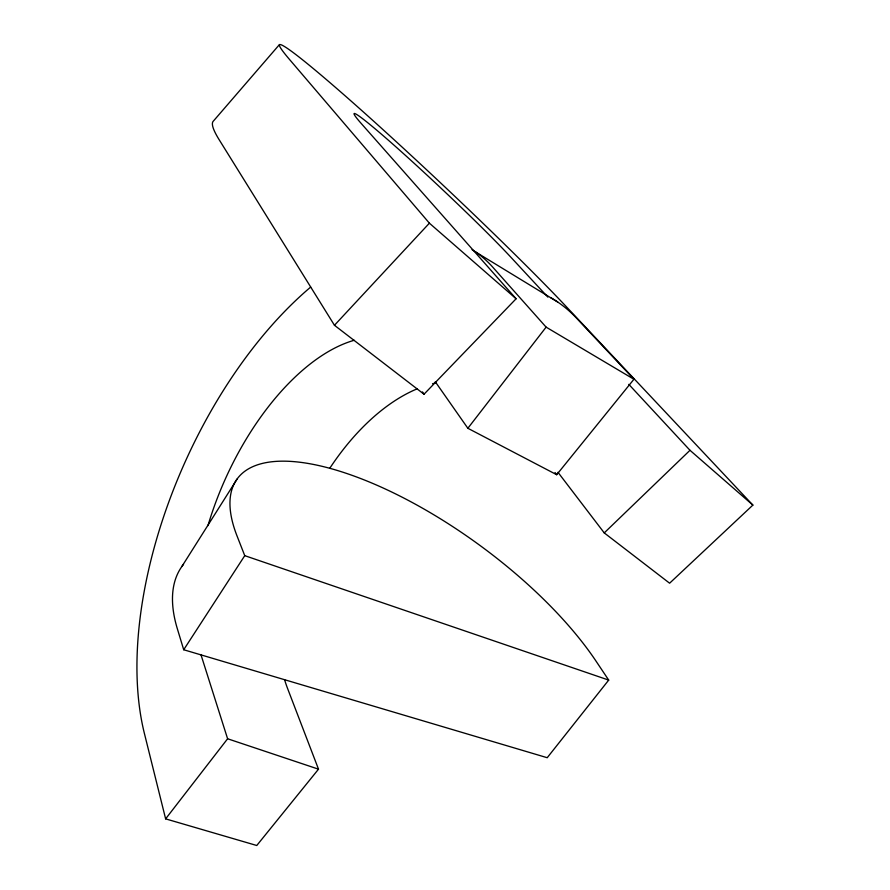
<?xml version="1.0" encoding="UTF-8"?>
<svg xmlns="http://www.w3.org/2000/svg" width="890" height="890" viewBox="0 0 890 890"><rect width="100%" height="100%" fill="white"/><g stroke="black" fill="none" stroke-linecap="round" stroke-linejoin="round"><path stroke-width="1.33" d="M181.916 566.441L237.129 479.009M183.707 649.745L244.75 555.66L236.985 535.825A234.726 89.556 36.2 0 1 349.792 474.537A234.726 89.556 36.2 0 1 595.944 661.003L608.704 680.094L547.216 757.713L183.707 649.745L177.321 628.685A228.407 102.695 36.9 0 1 183.518 564.327M284.578 679.671A189.57 108.925 -66.4 0 0 287.526 688.348L318.509 769.171L256.765 845.5L165.629 818.867L227.606 738.767L201.674 656.953A197.18 101.972 -66.1 0 1 200.929 654.506M550.699 297.661A302.422 175.541 -66.5 0 1 576.397 318.03L633.925 379.262L556.706 474.715L467.862 428.279L546.115 327.131L492.86 267.278A314.838 164.617 -66.1 0 0 472.056 249.634M279.516 44.5L213.444 121.029A213.544 24.364 43.1 0 0 219.196 139.775L334.462 325.284L424.029 394.214L516.111 298.762L361.251 123.51A116.635 5.295 43.3 0 1 399.243 149.82A116.635 5.295 43.3 0 1 511.16 257.544L547.873 297.115M334.462 325.284L429.392 223.179L289.217 59.107A217.015 9.924 43.3 0 1 364.199 112.696A217.015 9.924 43.3 0 1 567.275 307.706L752.873 505.097L669.614 583.206L604.243 532.899L557.963 472.29M604.243 532.899L689.984 450.296L752.873 505.097M227.606 738.767L318.509 769.171M244.75 555.66L608.704 680.094M546.115 327.131L633.925 379.262M475.549 251.915L557.774 302.055M429.392 223.179L516.111 298.762M628.807 384.358L689.984 450.296M555.048 472.534L556.706 474.715M435.277 381.721L467.862 428.279M422.483 391.923L424.029 394.214M165.629 818.867L144.425 733.56A314.838 164.617 -66.1 0 1 310.666 287.081M207.96 525.601A197.18 101.972 -66.1 0 1 354.242 340.269M329.945 468.018A189.57 108.925 -66.4 0 1 417.232 388.808M432.529 383.724A189.57 108.925 -66.4 0 1 436.322 382.867"/></g></svg>
